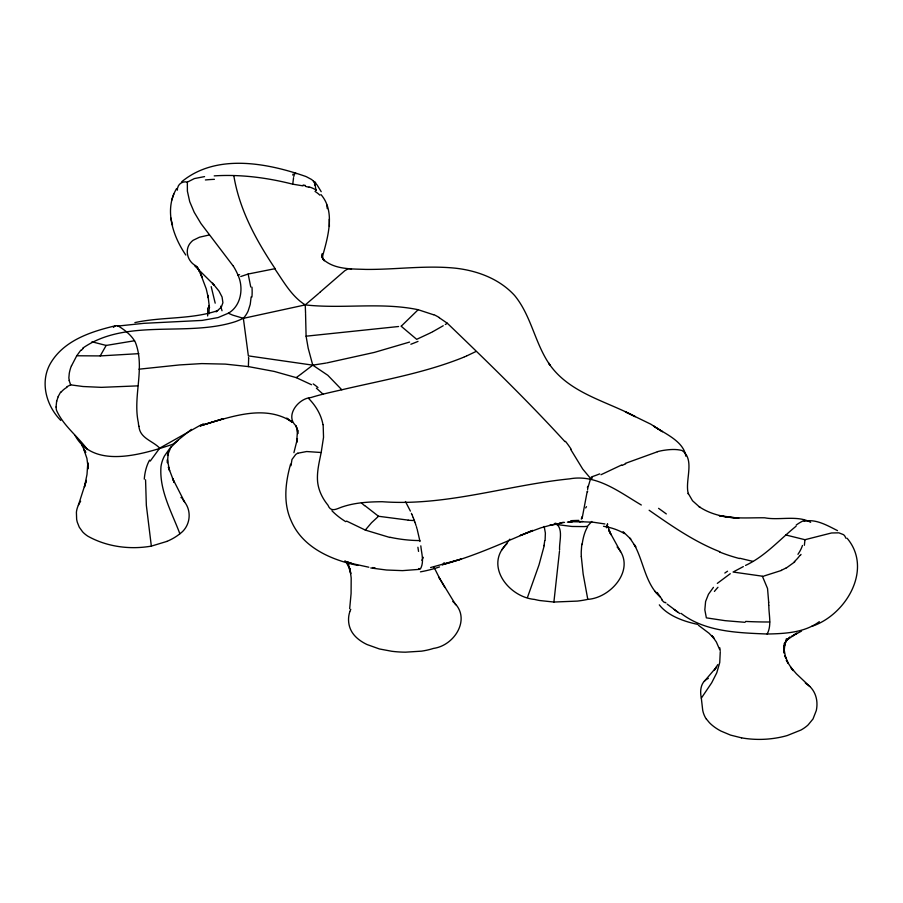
<?xml version="1.0" encoding="UTF-8"?>
<svg xmlns="http://www.w3.org/2000/svg" width="903" height="903" viewBox="0 0 903 903"><rect width="100%" height="100%" fill="white"/><g stroke="black" fill="none" stroke-linecap="round" stroke-linejoin="round"><path stroke-width="1.35" d="M768.825 605.337C768.735 614.774 771.941 625.271 767.132 634.019C737.92 632.789 705.153 631.953 681.054 613.351M208.999 313.826L209.248 305.507L209.451 307.878L207.983 295.439L208.322 297.922L206.256 288.926L200.466 273.598L202.193 277.255L197.283 267.119M251.158 296.873L250.233 304.379L248.156 310.959A75.886 45.443 26.2 0 1 243.358 318.274L248.359 355.884L312.765 365.151L325.938 363.085M118.835 326.367C125.224 330.329 131.511 335.329 135.247 342C145.62 367.758 132.357 396.541 138.486 423.259M804.957 539.791L804.37 545.299M145.564 479.786L146.342 505.308L151.343 546.123C129.93 549.848 106.881 546.846 87.851 536.19A39.585 22.857 0 0 1 82.624 531.856L79.272 527.194L77.331 522.318A85.887 49.586 0 0 1 76.653 519.327L76.405 512.294A61.539 35.522 0 0 1 80.638 501.267M303.047 185.871L292.753 184.178L293.554 177.699M177.327 190.172L177.451 188.885M559.589 549.983C559.002 541.834 563.743 528.887 555.853 523.48M559.488 551.202L553.9 602.041L539.655 600.518A58.04 33.501 0 0 1 534.542 599.423C508.649 597.131 483.929 565.301 506.967 543.73M349.664 608.701L351.086 593.587L351.188 577.988L350.127 569.737L350.725 573.631L348.423 565.741L350.206 569.409L346.38 562.671M545.096 540.389L545.378 533.075L544.159 526.415M581.78 544.091L581.25 551.733A52.498 18.613 74.5 0 0 581.306 556.541M204.575 176.604L194.371 178.568L187.339 182.135L187.395 191.176L189.72 201.685L194.224 212.307L200.974 223.572L232.929 265.651M320.949 194.563C335.747 211.494 327.71 237.613 322.394 256.836L322.202 253.743L322.687 258.698L321.705 256.136L324.301 260.764L322.879 259.093C334.268 269.681 351.12 268.834 365.704 269.41C395.616 269.704 425.573 265.143 455.439 268.191C477.405 270.652 499.494 278.892 514.642 295.529C531.517 316.027 534.937 343.84 550.187 365.354L548.629 363.096C568.484 392.907 605.461 400.706 635.26 416.644L625.316 411.779L650.792 424.184L662.475 431.702L653.682 426.137C664.698 433.496 683.785 441.341 685.795 456.15M176.627 188.501C163.928 209.575 172.924 236.247 185.815 255.041M138.994 369.192L179.55 364.925L201.741 363.593L225.344 364.112L248.381 366.595L248.641 358.683M587.593 489.494L587.864 488.162M544.317 545.31L539.001 564.917L527.476 597.402M56.641 401.169L56.065 406.993M321.028 453.227C319.29 461.794 317.156 470.418 317.45 479.233C317.709 488.794 321.965 497.858 327.958 505.161C331.153 513.31 337.417 508.254 343.14 506.628C355.748 502.519 369.124 501.831 382.296 501.718C446.082 506.436 507.012 485.182 569.725 478.85C596.612 473.928 619.526 492.203 641.311 505.003M587.21 491.424L582.085 518.57M293.802 176.48L294.378 174.414M607.403 523.954L606.511 527.77L607.719 524.124M588.124 486.999L590.63 478.522L592.458 477.924M177.609 188.084C178.309 183.659 183.151 180.882 187.339 182.135M290.585 464.165C285.382 482.574 282.978 503.106 291.24 520.963C302.561 547.478 331.345 560.018 357.87 565.413M801.548 631.095L791.807 636.288L796.875 633.161L786.976 639.979L790.035 637.021L785.723 641.57L784.402 644.302L787.755 638.647L785.723 641.57L783.759 648.286L784.481 645.634L784.188 653.185L784.538 642.992L784.301 650.521L785.757 658.377L785.057 655.567L788.184 663.208L786.31 660.24L793.037 670.613L790.735 667.182L796.39 673.796L809.777 686.449C814.63 691.021 817.046 697.759 816.967 704.363A90.232 52.092 0 0 1 816.278 710.582L813.016 718.957L808.095 724.94A46.301 26.729 0 0 1 800.961 730.03L787.269 735.539A63.899 36.888 0 0 1 770.812 738.756L768.351 739.004A60.038 34.664 0 0 1 741.566 737.853M783.759 648.286L786.378 638.748M293.915 452.674L297.437 438.598L296.658 442.425L297.493 430.223L297.832 433.587L296.895 428.248M78.38 505.24L86.361 480.373L84.419 487.022L86.993 474.538L87.817 462.821L88.257 468.747L86.925 458.431L83.832 449.367M349.879 611.545C347.249 619.119 348.49 628.003 353.536 634.324A49.01 28.298 0 0 0 367.092 644.561L379.429 648.964L391.879 651.289A70.49 40.691 0 0 0 405.447 652.18L421.543 651.153A49.823 28.761 0 0 0 433.542 648.399C455.281 645.385 471.784 617.505 452.798 601.466M71.63 365.602L76.744 355.771L100.21 355.917L106.17 345.443L134.558 340.747M173.76 194.111L171.615 200.342M350.082 610.992L350.759 609.378M171.141 446.601L167.473 455.473L168.263 452.742L167.416 462.742L167.405 459.672L169.55 470.587L168.364 467.054L174.189 482.45L172.507 478.297L184.63 502.057C192.204 511.832 190.036 526.697 179.866 533.775A57.058 32.948 0 0 1 166.976 541.371M58.063 396.733L60.648 392.083M113.428 327.371L115.313 325.735M150.259 461.072L159.696 448.148L199.349 425.81M717.772 664.631L714.408 670.026L716.598 666.945L704.385 681.268M76.744 355.771L80.807 350.195M800.329 555.48L801.017 554.408M706.338 719.16A64.226 37.079 0 0 1 702.681 710.029L701.326 698.166L711.699 682.781L716.745 672.882L719.736 662.576L720.255 651.989M346.571 521.065L365.297 530.072L371.528 522.735L378.515 516.268L408.235 520.128M501.729 550.006L509.856 539.159M713.449 587.345L708.46 594.253L705.593 601.511L704.837 609.83L706.36 617.855L725.098 620.666L745.088 622.325M181.684 181.785C215.986 153.363 266.509 162.732 305.756 176.457A45.793 44.473 75.1 0 1 306.659 176.864L311.625 179.528L314.56 182.192M420.324 569.082C424.444 562.14 421.498 553.358 420.809 545.841M191.402 429.365L173.489 443.779A65.953 33.027 23.6 0 1 172.044 444.547C142.448 454.277 93.743 469.639 75.073 435.472M433.587 314.775L418.168 309.718L401.429 326.006M82.704 348.186C126.454 317.732 186.244 337.372 235.096 321.739A82.692 56.133 20.1 0 0 243.336 318.217M717.309 583.383L730.256 573.71M796.096 526.212C779.549 539.61 765.18 556.271 745.539 565.436M320.396 291.861L344.811 270.719L348.05 268.823A15.261 7.822 -87 0 1 350.104 268.801L351.527 269.41M320.068 292.154L319.064 293.08M216.11 311.874L221.325 307.144L222.906 302.697L222.07 296.997L218.966 291.048L212.577 283.192L214.316 285.246L194.721 265.821M318.364 293.712L305.248 304.898L243.438 318.33L232.94 315.203A28.682 7.653 6.6 0 1 231.71 314.695L228.346 313.217L218.108 317.563L202.125 320.418L143.961 323.319L118.011 326.039M794.821 561.835L785.949 568.258M178.422 439.942L169.798 448.373L164.436 456.038A37.678 34.89 29.1 0 0 160.994 466.445C159.109 490.261 171.762 512.136 179.866 533.775M300.947 374.158L312.765 365.151L327.823 375.298L341.808 389.78C382.296 380.287 423.778 373.165 462.562 357.69M300.564 374.463L296.218 377.623L274.23 371.426L248.381 366.595M819.314 621.67C804.449 632.71 784.955 633.658 767.132 634.019M591.837 521.471L587.368 526.302L584.196 526.596L571.938 526.46L554.002 524.191M228.346 313.217C240.695 306.185 243.494 289.445 238.855 277.221A117.582 80.141 -1.2 0 0 233.019 265.629M564.939 441.623C527.454 400.593 487.394 361.742 447.335 323.263L445.314 324.493M558.02 524.395L560.142 523.311M443.238 325.735L432.898 331.627M708.347 678.39C700.559 681.72 699.757 690.919 701.326 698.166M66.777 386.789L70.671 384.859L83.042 386.518L101.384 387.353L137.707 385.874M432.424 331.886L431.453 332.406M430.968 332.654L416.678 339.336L401.101 326.175M743.327 566.599L733.089 572.039L762.967 576.272M475.836 351.56L467.02 355.771M200.003 425.482L201.324 424.816M811.707 626.377C845.863 615.214 873.246 569.206 847.093 538.233M202.633 424.162L203.288 423.846M621.67 464.966L600.98 474.73M466.546 355.974L465.824 356.301M297.776 453.227L306.648 451.534L321.186 452.505L323.534 437.3L323.15 424.602M465.338 356.516L464.345 356.933M463.837 357.148L463.081 357.475M166.999 541.382L151.343 546.123M781.535 570.414L763.927 576.024M240.74 276.532L248.156 274.027L273.936 268.902M625.305 463.397L657.384 451.782M804.11 521.381C815.454 518.412 827.679 525.693 837.521 530.625M560.266 523.255L563.19 522.374M409.59 342.068L374.395 352.396L326.92 362.904M217.657 310.621C191.097 319.628 162.168 316.637 134.886 322.597M443.418 563.235L444.434 562.885M200.568 425.855L223.436 418.653L200.105 425.753C229.272 417.66 264.003 403.359 292.301 422.04L286.646 418.157L291.466 421.825M550.875 525.117L540.953 527.803L520.184 535.524L532.657 530.433C502.869 542.884 473.454 556.654 442.098 564.793L461.061 559.104L430.562 567.558M115.99 325.656C91.338 331.469 63.899 340.25 50.421 363.469C39.698 382.195 46.29 405.74 60.772 420.426M553.9 602.041L577.367 601.093A69.441 40.093 0 0 0 587.797 599.366C611.602 597.809 636.671 567.987 617.121 547.015M341.808 389.78C331.469 392.15 321.062 394.374 310.925 397.557C298.385 398.325 284.953 415.617 295.71 425.573M418.168 309.718C380.953 301.941 342.779 309.097 305.248 304.898C291.522 296.353 283.44 281.273 274.726 268.733M560.898 523.176L549.938 525.298L560.097 523.401M209.349 234.949L199.484 237.207L193.152 240.277A10.678 7.596 -29.9 0 0 191.075 242.173C184.156 249.239 187.282 261.159 195.533 265.64M554.623 523.469L555.966 523.288M398.573 326.514L306.094 336.187L305.553 313.522M580.144 521.844L568.393 521.686M560.379 522.781L564.544 522.397M138.814 353.649L100.21 355.917M567.4 522.171L572.276 521.889M582.83 521.482L579.5 521.652L593.395 522.25L604.897 523.954M214.214 175.882C240.706 174.2 267.107 177.677 292.753 184.178M374.937 567.761L372.465 567.581M368.83 567.219L350.138 563.156M370.761 567.976L386.529 570.019L402.501 570.628L419.432 569.364A64.113 5.869 -70.2 0 1 419.184 569.285M785.644 534.926L804.957 539.712L831.539 532.973L838.887 532.838L843.481 534.655A10.136 8.353 -51.6 0 1 844.915 536.213L845.942 538.256M741.566 737.853L730.538 735.098L720.944 731.058A57.657 33.287 0 0 1 709.397 722.66L706.473 719.138M70.671 384.859L69.102 380.445M390.006 537.522L365.297 530.072M305.248 186.311L308.961 187.26M752.91 561.384L739.873 558.268M106.17 345.443L91.959 341.786M345.206 561.373L351.752 563.303M296.218 377.623L311.512 384.734M347.237 562.061L349.156 562.806L344.709 561.045M719.849 551.733C694.249 541.676 671.561 525.862 649.133 510.24M439.242 317.721L447.335 323.263M295.473 172.936L295.924 173.839M667.238 604.175L679.801 613.566M805.329 683.018L809.777 686.449M196.459 266.283L195.838 265.854M698.403 625.237L709.036 633.263L714.047 638.455L711.846 635.52L716.327 641.943L719.556 649.313M674.259 609.536L677.893 612.313M665.105 602.301L665.985 602.967M316.4 388.188L323.071 394.193M378.515 516.268L364.767 505.545M313.364 180.837L314.933 183.896M623.081 531.653L630.768 539.102L629.899 538.188L635.814 547.004L634.199 544.509C643.726 561.553 645.092 583.27 660.161 596.985M590.63 478.522L582.717 469.063L570.64 449.31M346.165 562.276L348.919 565.064L346.526 562.422M662.046 599.49L657.26 592.515M654.912 591.217L656.684 593.158M180.984 497.418L181.559 498.05M87.433 449.592C77.647 436.126 63.323 425.731 56.55 410.391A18.681 14.132 -58.8 0 1 56.088 406.993M182.666 499.348L184.63 502.057M419.184 569.138L418.879 568.472M159.696 448.148C152.72 440.754 139.672 438.305 138.938 426.16M810.646 522.318C797.699 514.936 778.86 520.602 764.751 517.803L763.08 517.78C748.44 517.712 733.541 518.932 719.138 515.613L738.801 518.209C724.974 517.385 710.842 514.62 699.193 506.73L699.915 507.373L692.533 500.759L688.233 493.354L688.391 494.02C684.44 480.949 695.524 459.593 682.002 450.484C675.941 448.915 669.563 449.446 663.445 450.383A76.281 62.725 -76.6 0 0 657.373 451.692M316.964 184.731L321.208 191.684M455.665 604.75L438.869 577.175L444.919 587.526M275.122 268.654C256.147 240.288 239.397 209.744 233.821 175.679M83.64 448.96L85.762 452.414L81.801 445.213M762.459 576.407L767.539 588.496L768.701 602.459M405.447 501.537L410.391 511.109M620.575 551.699L608.701 530.151L610.947 534.666L607.888 526.551M197.001 266.746L199.394 271.193L197.813 268.146M439.896 578.925L433.812 566.858M295.755 426.16L296.952 428.53M411.396 513.322L411.847 514.36M411.982 514.654L412.479 515.839M412.603 516.144L413.089 517.329M413.213 517.622L413.45 518.22M413.563 518.514L414.127 520.004M414.24 520.309L414.466 520.907M414.567 521.2L414.838 521.957M296.082 425.787L297.922 431.036M414.94 522.25L415.459 523.763M415.561 524.056L416.046 525.58M416.385 526.652L416.972 528.65M312.765 365.151L308.183 348.186L306.094 336.187M211.2 286.623L215.196 303.16M417.242 529.587L420.019 541.529M248.156 274.027L250.752 286.985M170.723 217.781L172.518 225.163M326.773 204.879L327.27 208.627M315.079 184.539L315.994 190.431M587.785 599.355L583.146 574.015L581.306 556.541M719.793 647.778L720.176 650.928M248.528 357.396L248.641 358.581M305.248 304.898L305.553 312.991M290.969 465.711L291.985 459.469L295.721 454.469A13.206 10.407 14.4 0 1 297.787 453.25M329.392 226.439L329.268 219.248M621.998 465.417A131.917 102.84 30.7 0 1 625.632 463.894M599.727 473.872A83.674 42.046 -5.7 0 1 591.386 476.931M570.752 520.692A50.839 10.904 0.3 0 1 578.891 520.399M603.509 526.291A85.672 57.815 -30.1 0 1 624.436 533.605M582.119 544.644A86.733 30.916 74.3 0 1 587.593 526.855M222.025 310.756A65.287 3.014 72.5 0 1 220.682 306.196M207.645 307.979A85.39 48.277 -68.2 0 1 207.645 315.96M308.555 398.37A119.67 69.012 -1.5 0 1 322.947 424.613M71.506 365.557A102.728 63.21 14.9 0 0 69.26 373.39L68.865 377.883A45.455 27.959 -3.3 0 0 69.294 380.321M205.387 179.957A89.589 48.48 -2.2 0 1 214.406 179.325M315.012 191.413A26.571 19.731 11.5 0 1 319.865 195.172M309.086 186.91A21.841 16.141 11.7 0 1 316.298 190.149M314.515 184.449A43.344 15.453 -63.1 0 1 314.639 185.126M314.91 181.842A22.552 13.963 -49.7 0 1 316.321 184.156M802.451 545.48A78.256 38.806 -14.1 0 1 797.947 554.318M799.889 555.424A64.26 33.659 -6.4 0 1 794.279 561.689M785.723 568.122A42.543 23.568 -3.1 0 1 781.321 570.244M251.971 287.177A145.112 89.374 17.8 0 1 251.926 297.042M364.541 505.646A52.746 32.553 12.9 0 1 361.426 502.824M414.319 520.557A104.184 67.082 11.4 0 1 408.246 520.218M586.487 506.651A32.858 2.822 -60.6 0 1 585.663 507.949M581.916 516.821A10.836 1.614 -83 0 1 581.295 519.135M587.639 491.085A45.568 15.272 86.9 0 1 587.447 491.943M587.435 487.575A45.342 20.532 81 0 1 587.706 486.401M658.58 508.344A256.712 55.309 23.3 0 1 666.312 513.931M739.523 558.551A163.409 81.744 -6.5 0 1 719.477 551.959M417.999 341.402A176.378 148.453 13.3 0 1 410.854 344.246M724.827 573.044A97.671 36.323 -8.6 0 1 727.558 571.215M769.717 621.986A130.924 38.671 -0.3 0 1 745.675 621.422M768.724 605.247A11.705 0.858 86.8 0 1 768.6 602.064M664.473 602.549A87.693 40.454 -12.2 0 1 661.538 599.66M697.692 624.368A109.534 49.191 -9.7 0 1 659.314 604.863M544.712 540.829A48.164 14.358 -65.3 0 1 543.899 545.728M144.277 479.154A47.34 29.664 75.9 0 1 149.559 460.135M303.137 185.025A46.674 30.002 13.1 0 1 305.406 185.476M292.753 175.058A48.92 11.683 79.5 0 1 293.103 174.019M294.344 172.924A18.884 2.754 89.8 0 1 295.236 173.195M796.209 525.049A81.609 34.946 -68.5 0 1 804.325 520.342M239.588 274.67A19.584 12.089 -13.6 0 1 237.974 275.234M117.988 325.927A50.591 16.006 72.5 0 1 118.801 326.243M115.302 325.712A38.129 11.976 71.8 0 1 118.033 326.096M81.326 350.33A58.232 32.023 -0.9 0 1 83.268 348.366M313.217 383.91A80.243 45.048 -4.5 0 1 317.969 387.568M345.736 521.674A67.341 42.283 12.5 0 1 331.92 510.748M419.816 540.581A94.725 60.095 11.5 0 1 390.062 537.274M433.767 314.616A86.327 53.311 -13 0 1 439.411 317.608M439.535 566.926A124.998 97.637 12.3 0 1 420.437 571.847M423.338 557.309A53.503 4.899 -71.2 0 1 421.893 560.323M417.897 547.252A105.64 27.011 -88.5 0 1 418.541 551.406M56.799 401.169A22.947 18.094 -55.7 0 1 58.221 396.789M60.941 392.331A19.042 16.254 -53.3 0 1 66.98 387.297M714.408 591.431A81.891 39.642 -78.1 0 1 717.964 587.289M565.459 441.319A165.859 130.077 -17.8 0 1 571.068 449.084M138.87 426.464A24.347 4.899 -87.9 0 1 138.407 423.552"/></g></svg>
